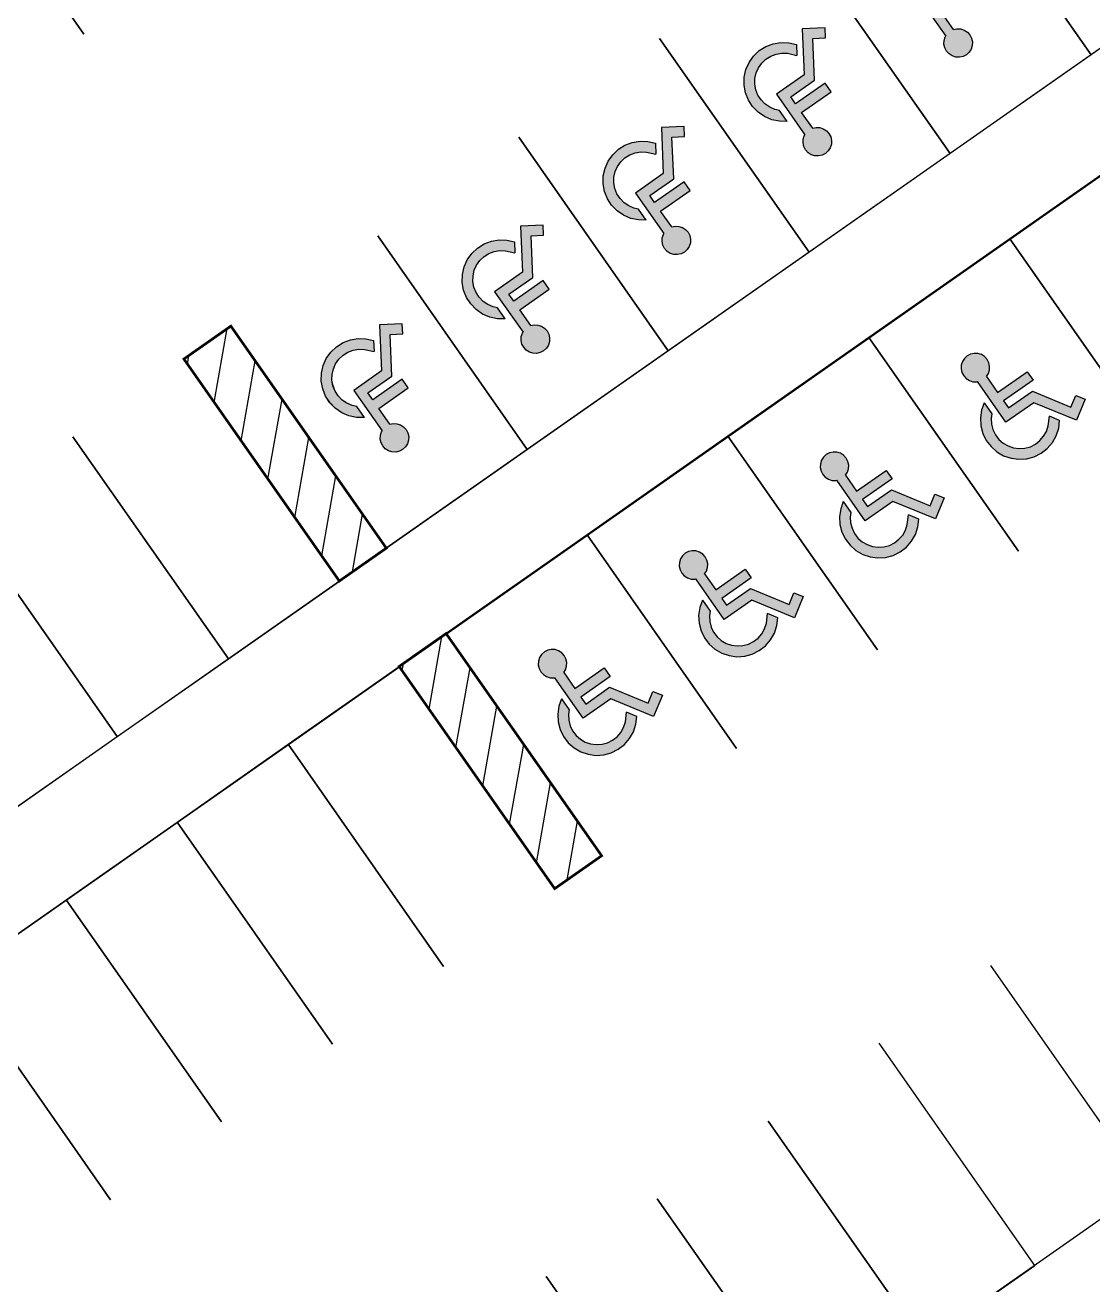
# Model space of a CAD drawing. Header units: millimetres. Extents: x 152904052 to 153933663, y 538271515 to 539240469.
# Drawn here: x 153342112 to 153362590, y 538598372 to 538622528 of the extents above; entities that cross this region are included whole.
import ezdxf

# ---------------------------------------------------------------- set-up
doc = ezdxf.new("R2010")
doc.units = ezdxf.units.MM
doc.layers.add('SCHM', color=9, linetype='Continuous')
pattern_1 = [(80, (122809884.9, 494497989), (-625.352923, 110.266593), [])]

msp = doc.modelspace()

# ---------------------------------------------------------------- hatches: boundary and pattern name
at = {"layer": 'SCHM'}
for points in [[(153360184.5, 538622395.5), (153360232.8, 538622342.7), (153360265.9, 538622279.3), (153360281.4, 538622209.4), (153360278.3, 538622137.9), (153360256.7, 538622069.6), (153360218.3, 538622009.3), (153360165.5, 538621960.9), (153360102, 538621927.9), (153360032.2, 538621912.4), (153359960.7, 538621915.5), (153359892.4, 538621937), (153359832.1, 538621975.5), (153359783.7, 538622028.3), (153359750.7, 538622091.7), (153359735.2, 538622161.6), (153359738.3, 538622233.1), (153359759.8, 538622301.4), (153359770.6, 538622318.2), (153359226.9, 538623094.7), (153359758.8, 538623467.1), (153359721.3, 538624353.3), (153360158.4, 538624371.8), (153360166.7, 538624177.1), (153359924.2, 538624166.9), (153359958, 538623368.7), (153359498.2, 538623046.8), (153359591.9, 538622913), (153360158.2, 538623309.5), (153360273.5, 538623144.9), (153359707.2, 538622748.4), (153359920.1, 538622444.3), (153359984.4, 538622458.6), (153360055.9, 538622455.5), (153360124.1, 538622434)], [(153357481.3, 538620502.7), (153357529.6, 538620449.9), (153357562.7, 538620386.5), (153357578.2, 538620316.6), (153357575.1, 538620245.1), (153357553.5, 538620176.8), (153357515.1, 538620116.5), (153357462.3, 538620068.1), (153357398.8, 538620035.1), (153357329, 538620019.6), (153357257.5, 538620022.7), (153357189.2, 538620044.2), (153357128.9, 538620082.7), (153357080.5, 538620135.5), (153357047.5, 538620198.9), (153357032, 538620268.8), (153357035.1, 538620340.3), (153357056.6, 538620408.6), (153357067.4, 538620425.4), (153356523.7, 538621201.9), (153357055.6, 538621574.3), (153357018.1, 538622460.5), (153357455.2, 538622479), (153357463.5, 538622284.3), (153357221, 538622274.1), (153357254.8, 538621475.9), (153356795, 538621154), (153356888.7, 538621020.2), (153357455, 538621416.7), (153357570.3, 538621252.1), (153357004, 538620855.6), (153357216.9, 538620551.5), (153357281.2, 538620565.8), (153357352.7, 538620562.7), (153357420.9, 538620541.2)], [(153356492.8, 538620911.8), (153356581.3, 538620893.4), (153356728.1, 538620683.7), (153356578, 538620684.9), (153356431.1, 538620715.4), (153356293.1, 538620774.3), (153356169.4, 538620859.2), (153356064.8, 538620966.8), (153355983.4, 538621092.8), (153355928.3, 538621232.4), (153355901.8, 538621380.1), (153355904.8, 538621530.1), (153355937.3, 538621676.6), (153355998, 538621813.8), (153356084.5, 538621936.4), (153356193.4, 538622039.7), (153356320.5, 538622119.4), (153356460.8, 538622172.7), (153356608.8, 538622197.3), (153356758.7, 538622192.3), (153356904.8, 538622157.9), (153356913.8, 538621945.3), (153356731.6, 538621988.2), (153356622.3, 538621991.9), (153356514.4, 538621974), (153356412.1, 538621935.2), (153356319.5, 538621877), (153356240.1, 538621801.8), (153356177.1, 538621712.4), (153356132.9, 538621612.4), (153356109.2, 538621505.6), (153356107, 538621396.3), (153356126.3, 538621288.6), (153356166.4, 538621186.9), (153356225.8, 538621095), (153356302, 538621016.6), (153356392.2, 538620954.7)], [(153354777.8, 538618610.3), (153354826.2, 538618557.5), (153354859.2, 538618494), (153354874.7, 538618424.2), (153354871.6, 538618352.7), (153354850.1, 538618284.4), (153354811.6, 538618224), (153354758.9, 538618175.7), (153354695.4, 538618142.6), (153354625.5, 538618127.2), (153354554, 538618130.3), (153354485.8, 538618151.8), (153354425.4, 538618190.2), (153354377.1, 538618243), (153354344, 538618306.5), (153354328.5, 538618376.4), (153354331.6, 538618447.9), (153354353.2, 538618516.1), (153354363.9, 538618533), (153353820.3, 538619309.4), (153354352.2, 538619681.9), (153354314.6, 538620568), (153354751.8, 538620586.5), (153354760, 538620391.9), (153354517.5, 538620381.6), (153354551.3, 538619583.5), (153354091.6, 538619261.6), (153354185.2, 538619127.8), (153354751.5, 538619524.3), (153354866.8, 538619359.6), (153354300.6, 538618963.1), (153354513.4, 538618659.1), (153354577.7, 538618673.4), (153354649.2, 538618670.2), (153354717.5, 538618648.7)], [(153353789.4, 538619019.4), (153353877.8, 538619000.9), (153354024.6, 538618791.3), (153353874.6, 538618792.4), (153353727.7, 538618823), (153353589.7, 538618881.9), (153353465.9, 538618966.8), (153353361.3, 538619074.3), (153353279.9, 538619200.4), (153353224.9, 538619340), (153353198.3, 538619487.6), (153353201.4, 538619637.7), (153353233.9, 538619784.1), (153353294.6, 538619921.4), (153353381, 538620044), (153353489.9, 538620147.2), (153353617, 538620227), (153353757.3, 538620280.2), (153353905.3, 538620304.8), (153354055.3, 538620299.8), (153354201.3, 538620265.4), (153354210.3, 538620052.9), (153354028.1, 538620095.8), (153353918.8, 538620099.4), (153353810.9, 538620081.5), (153353708.7, 538620042.7), (153353616.1, 538619984.6), (153353536.7, 538619909.3), (153353473.7, 538619820), (153353429.4, 538619719.9), (153353405.7, 538619613.2), (153353403.5, 538619503.8), (153353422.8, 538619396.2), (153353463, 538619294.4), (153353522.3, 538619202.6), (153353598.6, 538619124.2), (153353688.8, 538619062.3)], [(153352074.6, 538616717.5), (153352123, 538616664.7), (153352156, 538616601.2), (153352171.5, 538616531.3), (153352168.4, 538616459.8), (153352146.9, 538616391.6), (153352108.4, 538616331.2), (153352055.7, 538616282.9), (153351992.2, 538616249.8), (153351922.3, 538616234.4), (153351850.8, 538616237.5), (153351782.6, 538616259), (153351722.2, 538616297.4), (153351673.9, 538616350.2), (153351640.8, 538616413.7), (153351625.3, 538616483.6), (153351628.4, 538616555.1), (153351650, 538616623.3), (153351660.7, 538616640.2), (153351117, 538617416.6), (153351649, 538617789.1), (153351611.4, 538618675.2), (153352048.6, 538618693.7), (153352056.8, 538618499.1), (153351814.3, 538618488.8), (153351848.1, 538617690.7), (153351388.4, 538617368.8), (153351482, 538617235), (153352048.3, 538617631.5), (153352163.6, 538617466.8), (153351597.3, 538617070.3), (153351810.2, 538616766.3), (153351874.5, 538616780.6), (153351946, 538616777.4), (153352014.3, 538616755.9)], [(153351086.2, 538617126.6), (153351174.6, 538617108.1), (153351321.4, 538616898.5), (153351171.4, 538616899.6), (153351024.5, 538616930.2), (153350886.5, 538616989.1), (153350762.7, 538617074), (153350658.1, 538617181.5), (153350576.7, 538617307.6), (153350521.7, 538617447.2), (153350495.1, 538617594.8), (153350498.2, 538617744.9), (153350530.7, 538617891.3), (153350591.4, 538618028.6), (153350677.8, 538618151.2), (153350786.7, 538618254.4), (153350913.8, 538618334.2), (153351054.1, 538618387.4), (153351202.1, 538618412), (153351352.1, 538618407), (153351498.1, 538618372.6), (153351507.1, 538618160.1), (153351324.9, 538618203), (153351215.6, 538618206.6), (153351107.7, 538618188.7), (153351005.5, 538618149.9), (153350912.9, 538618091.8), (153350833.5, 538618016.5), (153350770.5, 538617927.2), (153350726.2, 538617827.1), (153350702.5, 538617720.4), (153350700.3, 538617611), (153350719.6, 538617503.4), (153350759.8, 538617401.6), (153350819.1, 538617309.8), (153350895.4, 538617231.4), (153350985.6, 538617169.5)], [(153349371.2, 538614825), (153349419.5, 538614772.3), (153349452.6, 538614708.8), (153349468.1, 538614638.9), (153349464.9, 538614567.4), (153349443.4, 538614499.2), (153349405, 538614438.8), (153349352.2, 538614390.4), (153349288.7, 538614357.4), (153349218.9, 538614341.9), (153349147.4, 538614345), (153349079.1, 538614366.6), (153349018.7, 538614405), (153348970.4, 538614457.8), (153348937.4, 538614521.3), (153348921.9, 538614591.1), (153348925, 538614662.6), (153348946.5, 538614730.9), (153348957.3, 538614747.7), (153348413.6, 538615524.2), (153348945.5, 538615896.6), (153348908, 538616782.8), (153349345.1, 538616801.3), (153349353.4, 538616606.7), (153349110.8, 538616596.4), (153349144.7, 538615798.3), (153348684.9, 538615476.3), (153348778.6, 538615342.6), (153349344.8, 538615739.1), (153349460.2, 538615574.4), (153348893.9, 538615177.9), (153349106.8, 538614873.9), (153349171.1, 538614888.1), (153349242.6, 538614885), (153349310.8, 538614863.5)], [(153348382.7, 538615234.1), (153348471.2, 538615215.7), (153348618, 538615006.1), (153348467.9, 538615007.2), (153348321, 538615037.8), (153348183, 538615096.7), (153348059.3, 538615181.5), (153347954.7, 538615289.1), (153347873.2, 538615415.1), (153347818.2, 538615554.7), (153347791.7, 538615702.4), (153347794.7, 538615852.4), (153347827.2, 538615998.9), (153347887.9, 538616136.1), (153347974.4, 538616258.8), (153348083.3, 538616362), (153348210.4, 538616441.8), (153348350.6, 538616495), (153348498.7, 538616519.6), (153348648.6, 538616514.6), (153348794.7, 538616480.2), (153348803.7, 538616267.7), (153348621.5, 538616310.6), (153348512.2, 538616314.2), (153348404.3, 538616296.3), (153348302, 538616257.5), (153348209.4, 538616199.3), (153348130, 538616124.1), (153348067, 538616034.7), (153348022.8, 538615934.7), (153347999.1, 538615827.9), (153347996.9, 538615718.6), (153348016.2, 538615610.9), (153348056.3, 538615509.2), (153348115.7, 538615417.3), (153348191.9, 538615338.9), (153348282.1, 538615277.1)], [(153360595.5, 538616055.1), (153360562.5, 538616118.6), (153360514.1, 538616171.4), (153360453.8, 538616209.8), (153360385.5, 538616231.3), (153360314, 538616234.5), (153360244.2, 538616219), (153360180.7, 538616185.9), (153360127.9, 538616137.6), (153360089.5, 538616077.2), (153360067.9, 538616009), (153360064.8, 538615937.5), (153360080.3, 538615867.6), (153360113.4, 538615804.1), (153360161.7, 538615751.3), (153360222.1, 538615712.9), (153360290.3, 538615691.4), (153360361.8, 538615688.2), (153360381.3, 538615692.6), (153360925, 538614916.2), (153361456.9, 538615288.6), (153362276.8, 538614950.2), (153362443.7, 538615354.7), (153362263.6, 538615429), (153362171, 538615204.6), (153361432.6, 538615509.4), (153360972.8, 538615187.5), (153360879.2, 538615321.2), (153361445.4, 538615717.7), (153361330.1, 538615882.4), (153360763.9, 538615485.9), (153360551, 538615789.9), (153360586.4, 538615845.5), (153360607.9, 538615913.7), (153360611, 538615985.2)], [(153360641.9, 538614986.3), (153360654.8, 538615075.8), (153360508, 538615285.4), (153360457.8, 538615144), (153360436.3, 538614995.5), (153360444.4, 538614845.7), (153360481.8, 538614700.4), (153360547.1, 538614565.3), (153360637.7, 538614445.7), (153360750.1, 538614346.2), (153360879.8, 538614270.8), (153361021.8, 538614222.3), (153361170.6, 538614202.8), (153361320.3, 538614212.9), (153361465.1, 538614252.2), (153361599.3, 538614319.2), (153361717.7, 538614411.3), (153361815.7, 538614525), (153361889.5, 538614655.6), (153361936.1, 538614798.3), (153361953.7, 538614947.3), (153361757.1, 538615028.4), (153361735.1, 538614842.5), (153361701.1, 538614738.6), (153361647.4, 538614643.3), (153361575.9, 538614560.5), (153361489.6, 538614493.4), (153361391.8, 538614444.5), (153361286.2, 538614415.8), (153361177.1, 538614408.5), (153361068.7, 538614422.8), (153360965.1, 538614458.1), (153360870.6, 538614513), (153360788.7, 538614585.5), (153360722.7, 538614672.7), (153360675.1, 538614771.2), (153360647.8, 538614877.1)], [(153357892.1, 538614162.7), (153357859, 538614226.2), (153357810.7, 538614278.9), (153357750.3, 538614317.4), (153357682.1, 538614338.9), (153357610.6, 538614342), (153357540.7, 538614326.5), (153357477.2, 538614293.5), (153357424.5, 538614245.1), (153357386, 538614184.8), (153357364.5, 538614116.5), (153357361.4, 538614045), (153357376.8, 538613975.2), (153357409.9, 538613911.7), (153357458.2, 538613858.9), (153357518.6, 538613820.5), (153357586.9, 538613798.9), (153357658.4, 538613795.8), (153357677.9, 538613800.1), (153358221.5, 538613023.7), (153358753.5, 538613396.2), (153359573.3, 538613057.8), (153359740.2, 538613462.3), (153359560.2, 538613536.6), (153359467.6, 538613312.2), (153358729.1, 538613617), (153358269.4, 538613295), (153358175.7, 538613428.8), (153358742, 538613825.3), (153358626.7, 538613990), (153358060.4, 538613593.5), (153357847.5, 538613897.5), (153357882.9, 538613953.1), (153357904.4, 538614021.3), (153357907.6, 538614092.8)], [(153357938.4, 538613093.9), (153357951.4, 538613183.3), (153357804.6, 538613393), (153357754.3, 538613251.6), (153357732.8, 538613103.1), (153357740.9, 538612953.3), (153357778.4, 538612808), (153357843.7, 538612672.9), (153357934.3, 538612553.2), (153358046.6, 538612453.8), (153358176.3, 538612378.4), (153358318.3, 538612329.9), (153358467.1, 538612310.3), (153358616.8, 538612320.4), (153358761.6, 538612359.7), (153358895.8, 538612426.8), (153359014.3, 538612518.9), (153359112.3, 538612632.5), (153359186, 538612763.2), (153359232.6, 538612905.8), (153359250.3, 538613054.8), (153359053.6, 538613136), (153359031.6, 538612950.1), (153358997.7, 538612846.1), (153358943.9, 538612750.9), (153358872.5, 538612668.1), (153358786.1, 538612600.9), (153358688.3, 538612552.1), (153358582.8, 538612523.4), (153358473.6, 538612516.1), (153358365.2, 538612530.3), (153358261.7, 538612565.6), (153358167.1, 538612620.6), (153358085.3, 538612693.1), (153358019.2, 538612780.3), (153357971.6, 538612878.8), (153357944.4, 538612984.7)], [(153355188.9, 538612269.9), (153355155.8, 538612333.4), (153355107.5, 538612386.1), (153355047.1, 538612424.6), (153354978.9, 538612446.1), (153354907.4, 538612449.2), (153354837.5, 538612433.7), (153354774, 538612400.7), (153354721.3, 538612352.3), (153354682.8, 538612292), (153354661.3, 538612223.7), (153354658.2, 538612152.2), (153354673.6, 538612082.3), (153354706.7, 538612018.9), (153354755, 538611966.1), (153354815.4, 538611927.7), (153354883.7, 538611906.1), (153354955.2, 538611903), (153354974.7, 538611907.3), (153355518.3, 538611130.9), (153356050.3, 538611503.4), (153356870.1, 538611165), (153357037, 538611569.5), (153356857, 538611643.8), (153356764.4, 538611419.4), (153356025.9, 538611724.2), (153355566.2, 538611402.2), (153355472.5, 538611536), (153356038.8, 538611932.5), (153355923.5, 538612097.2), (153355357.2, 538611700.7), (153355144.3, 538612004.7), (153355179.7, 538612060.3), (153355201.2, 538612128.5), (153355204.4, 538612200)], [(153355235.2, 538611201.1), (153355248.2, 538611290.5), (153355101.4, 538611500.2), (153355051.1, 538611358.8), (153355029.6, 538611210.3), (153355037.7, 538611060.5), (153355075.2, 538610915.2), (153355140.5, 538610780.1), (153355231.1, 538610660.4), (153355343.4, 538610561), (153355473.1, 538610485.5), (153355615.1, 538610437.1), (153355763.9, 538610417.5), (153355913.6, 538610427.6), (153356058.4, 538610466.9), (153356192.6, 538610534), (153356311.1, 538610626.1), (153356409.1, 538610739.7), (153356482.8, 538610870.4), (153356529.4, 538611013), (153356547.1, 538611162), (153356350.4, 538611243.2), (153356328.4, 538611057.3), (153356294.4, 538610953.3), (153356240.7, 538610858.1), (153356169.3, 538610775.3), (153356082.9, 538610708.1), (153355985.1, 538610659.3), (153355879.6, 538610630.6), (153355770.4, 538610623.3), (153355662, 538610637.5), (153355558.5, 538610672.8), (153355463.9, 538610727.8), (153355382.1, 538610800.3), (153355316, 538610887.5), (153355268.4, 538610986), (153355241.2, 538611091.9)], [(153352485.4, 538610377.4), (153352452.4, 538610440.9), (153352404, 538610493.7), (153352343.7, 538610532.1), (153352275.4, 538610553.7), (153352203.9, 538610556.8), (153352134, 538610541.3), (153352070.6, 538610508.2), (153352017.8, 538610459.9), (153351979.3, 538610399.5), (153351957.8, 538610331.3), (153351954.7, 538610259.8), (153351970.2, 538610189.9), (153352003.2, 538610126.4), (153352051.6, 538610073.7), (153352111.9, 538610035.2), (153352180.2, 538610013.7), (153352251.7, 538610010.6), (153352271.2, 538610014.9), (153352814.9, 538609238.5), (153353346.8, 538609610.9), (153354166.7, 538609272.6), (153354333.6, 538609677), (153354153.5, 538609751.4), (153354060.9, 538609527), (153353322.5, 538609831.7), (153352862.7, 538609509.8), (153352769.1, 538609643.6), (153353335.3, 538610040.1), (153353220, 538610204.7), (153352653.8, 538609808.2), (153352440.9, 538610112.3), (153352476.3, 538610167.8), (153352497.8, 538610236.1), (153352500.9, 538610307.6)], [(153352531.8, 538609308.6), (153352544.7, 538609398.1), (153352397.9, 538609607.7), (153352347.6, 538609466.3), (153352326.2, 538609317.8), (153352334.3, 538609168), (153352371.7, 538609022.7), (153352437, 538608887.6), (153352527.6, 538608768), (153352639.9, 538608668.5), (153352769.7, 538608593.1), (153352911.7, 538608544.7), (153353060.4, 538608525.1), (153353210.1, 538608535.2), (153353354.9, 538608574.5), (153353489.2, 538608641.5), (153353607.6, 538608733.7), (153353705.6, 538608847.3), (153353779.4, 538608978), (153353826, 538609120.6), (153353843.6, 538609269.6), (153353647, 538609350.8), (153353625, 538609164.9), (153353591, 538609060.9), (153353537.2, 538608965.7), (153353465.8, 538608882.8), (153353379.5, 538608815.7), (153353281.6, 538608766.8), (153353176.1, 538608738.2), (153353067, 538608730.8), (153352958.5, 538608745.1), (153352855, 538608780.4), (153352760.5, 538608835.4), (153352678.6, 538608907.9), (153352612.6, 538608995.1), (153352565, 538609093.5), (153352537.7, 538609199.4)]]:
    msp.add_hatch(color=256, dxfattribs=at).paths.add_polyline_path(points)
h = msp.add_hatch(dxfattribs=at)
h.set_pattern_fill('ANSI31', color=256, scale=200, angle=35)
h.set_pattern_definition(pattern_1)
h.paths.add_polyline_path([(153345156.1, 538616126.3), (153346057.2, 538616757.3), (153349039, 538612498.8), (153348138, 538611867.8)])
h = msp.add_hatch(dxfattribs=at)
h.set_pattern_fill('ANSI31', color=256, scale=200, angle=35)
h.set_pattern_definition(pattern_1)
h.paths.add_polyline_path([(153352268.5, 538605968.8), (153353169.5, 538606599.8), (153350185.8, 538610860.9), (153349284.8, 538610230)])

# ---------------------------------------------------------------- linework, layer by layer
for p, q in [((153359226.9, 538623094.7), (153359770.6, 538622318.2)), ((153359920.1, 538622444.3), (153359707.2, 538622748.4)), ((153357455.2, 538622479), (153357018.1, 538622460.5)), ((153357018.1, 538622460.5), (153357055.6, 538621574.3)), ((153357463.5, 538622284.3), (153357455.2, 538622479)), ((153359738.3, 538622233.1), (153359759.8, 538622301.4)), ((153359759.8, 538622301.4), (153359770.6, 538622318.2)), ((153359920.1, 538622444.3), (153359984.4, 538622458.6)), ((153359984.4, 538622458.6), (153360055.9, 538622455.5)), ((153360055.9, 538622455.5), (153360124.1, 538622434)), ((153360124.1, 538622434), (153360184.5, 538622395.5)), ((153360184.5, 538622395.5), (153360232.8, 538622342.7)), ((153360232.8, 538622342.7), (153360265.9, 538622279.3)), ((153356193.4, 538622039.7), (153356320.5, 538622119.4)), ((153356320.5, 538622119.4), (153356460.8, 538622172.7)), ((153356460.8, 538622172.7), (153356608.8, 538622197.3)), ((153356608.8, 538622197.3), (153356758.7, 538622192.3)), ((153356758.7, 538622192.3), (153356904.8, 538622157.9)), ((153356904.8, 538622157.9), (153356913.8, 538621945.3)), ((153357221, 538622274.1), (153357463.5, 538622284.3)), ((153357254.8, 538621475.9), (153357221, 538622274.1)), ((153359735.2, 538622161.6), (153359738.3, 538622233.1)), ((153359750.7, 538622091.7), (153359735.2, 538622161.6)), ((153359783.7, 538622028.3), (153359750.7, 538622091.7)), ((153360256.7, 538622069.6), (153360218.3, 538622009.3)), ((153360278.3, 538622137.9), (153360256.7, 538622069.6)), ((153360265.9, 538622279.3), (153360281.4, 538622209.4)), ((153360281.4, 538622209.4), (153360278.3, 538622137.9)), ((153355937.3, 538621676.6), (153355998, 538621813.8)), ((153355998, 538621813.8), (153356084.5, 538621936.4)), ((153356084.5, 538621936.4), (153356193.4, 538622039.7)), ((153356240.1, 538621801.8), (153356319.5, 538621877)), ((153356319.5, 538621877), (153356412.1, 538621935.2)), ((153356412.1, 538621935.2), (153356514.4, 538621974)), ((153356514.4, 538621974), (153356622.3, 538621991.9)), ((153356622.3, 538621991.9), (153356731.6, 538621988.2)), ((153356731.6, 538621988.2), (153356913.8, 538621945.3)), ((153359832.1, 538621975.5), (153359783.7, 538622028.3)), ((153359892.4, 538621937), (153359832.1, 538621975.5)), ((153359960.7, 538621915.5), (153359892.4, 538621937)), ((153360032.2, 538621912.4), (153359960.7, 538621915.5)), ((153360102, 538621927.9), (153360032.2, 538621912.4)), ((153360165.5, 538621960.9), (153360102, 538621927.9)), ((153360218.3, 538622009.3), (153360165.5, 538621960.9)), ((153355904.8, 538621530.1), (153355937.3, 538621676.6)), ((153356109.2, 538621505.6), (153356132.9, 538621612.4)), ((153356132.9, 538621612.4), (153356177.1, 538621712.4)), ((153356177.1, 538621712.4), (153356240.1, 538621801.8)), ((153357055.6, 538621574.3), (153356523.7, 538621201.9)), ((153355901.8, 538621380.1), (153355904.8, 538621530.1)), ((153355928.3, 538621232.4), (153355901.8, 538621380.1)), ((153356107, 538621396.3), (153356109.2, 538621505.6)), ((153356126.3, 538621288.6), (153356107, 538621396.3)), ((153356795, 538621154), (153357254.8, 538621475.9)), ((153357455, 538621416.7), (153356888.7, 538621020.2)), ((153357570.3, 538621252.1), (153357455, 538621416.7)), ((153355983.4, 538621092.8), (153355928.3, 538621232.4)), ((153356064.8, 538620966.8), (153355983.4, 538621092.8)), ((153356166.4, 538621186.9), (153356126.3, 538621288.6)), ((153356225.8, 538621095), (153356166.4, 538621186.9)), ((153356302, 538621016.6), (153356225.8, 538621095)), ((153356523.7, 538621201.9), (153357067.4, 538620425.4)), ((153356888.7, 538621020.2), (153356795, 538621154)), ((153357004, 538620855.6), (153357570.3, 538621252.1)), ((153356169.4, 538620859.2), (153356064.8, 538620966.8)), ((153356293.1, 538620774.3), (153356169.4, 538620859.2)), ((153356392.2, 538620954.7), (153356302, 538621016.6)), ((153356492.8, 538620911.8), (153356392.2, 538620954.7)), ((153356581.3, 538620893.4), (153356492.8, 538620911.8)), ((153356728.1, 538620683.7), (153356581.3, 538620893.4)), ((153357216.9, 538620551.5), (153357004, 538620855.6)), ((153356431.1, 538620715.4), (153356293.1, 538620774.3)), ((153356578, 538620684.9), (153356431.1, 538620715.4)), ((153356728.1, 538620683.7), (153356578, 538620684.9)), ((153354751.8, 538620586.5), (153354314.6, 538620568)), ((153354314.6, 538620568), (153354352.2, 538619681.9)), ((153354517.5, 538620381.6), (153354760, 538620391.9)), ((153354551.3, 538619583.5), (153354517.5, 538620381.6)), ((153354760, 538620391.9), (153354751.8, 538620586.5)), ((153357035.1, 538620340.3), (153357056.6, 538620408.6)), ((153357056.6, 538620408.6), (153357067.4, 538620425.4)), ((153357216.9, 538620551.5), (153357281.2, 538620565.8)), ((153357281.2, 538620565.8), (153357352.7, 538620562.7)), ((153357352.7, 538620562.7), (153357420.9, 538620541.2)), ((153357420.9, 538620541.2), (153357481.3, 538620502.7)), ((153357481.3, 538620502.7), (153357529.6, 538620449.9)), ((153357529.6, 538620449.9), (153357562.7, 538620386.5)), ((153357562.7, 538620386.5), (153357578.2, 538620316.6)), ((153353381, 538620044), (153353489.9, 538620147.2)), ((153353489.9, 538620147.2), (153353617, 538620227)), ((153353617, 538620227), (153353757.3, 538620280.2)), ((153353757.3, 538620280.2), (153353905.3, 538620304.8)), ((153353905.3, 538620304.8), (153354055.3, 538620299.8)), ((153354055.3, 538620299.8), (153354201.3, 538620265.4)), ((153354201.3, 538620265.4), (153354210.3, 538620052.9)), ((153357032, 538620268.8), (153357035.1, 538620340.3)), ((153357047.5, 538620198.9), (153357032, 538620268.8)), ((153357080.5, 538620135.5), (153357047.5, 538620198.9)), ((153357128.9, 538620082.7), (153357080.5, 538620135.5)), ((153357553.5, 538620176.8), (153357515.1, 538620116.5)), ((153357575.1, 538620245.1), (153357553.5, 538620176.8)), ((153357578.2, 538620316.6), (153357575.1, 538620245.1)), ((153353233.9, 538619784.1), (153353294.6, 538619921.4)), ((153353294.6, 538619921.4), (153353381, 538620044)), ((153353473.7, 538619820), (153353536.7, 538619909.3)), ((153353536.7, 538619909.3), (153353616.1, 538619984.6)), ((153353616.1, 538619984.6), (153353708.7, 538620042.7)), ((153353708.7, 538620042.7), (153353810.9, 538620081.5)), ((153353810.9, 538620081.5), (153353918.8, 538620099.4)), ((153353918.8, 538620099.4), (153354028.1, 538620095.8)), ((153354028.1, 538620095.8), (153354210.3, 538620052.9)), ((153357189.2, 538620044.2), (153357128.9, 538620082.7)), ((153357257.5, 538620022.7), (153357189.2, 538620044.2)), ((153357329, 538620019.6), (153357257.5, 538620022.7)), ((153357398.8, 538620035.1), (153357329, 538620019.6)), ((153357462.3, 538620068.1), (153357398.8, 538620035.1)), ((153357515.1, 538620116.5), (153357462.3, 538620068.1)), ((153353198.3, 538619487.6), (153353201.4, 538619637.7)), ((153353201.4, 538619637.7), (153353233.9, 538619784.1)), ((153353405.7, 538619613.2), (153353429.4, 538619719.9)), ((153353429.4, 538619719.9), (153353473.7, 538619820)), ((153354352.2, 538619681.9), (153353820.3, 538619309.4)), ((153353224.9, 538619340), (153353198.3, 538619487.6)), ((153353403.5, 538619503.8), (153353405.7, 538619613.2)), ((153353422.8, 538619396.2), (153353403.5, 538619503.8)), ((153353463, 538619294.4), (153353422.8, 538619396.2)), ((153354091.6, 538619261.6), (153354551.3, 538619583.5)), ((153354751.5, 538619524.3), (153354185.2, 538619127.8)), ((153354866.8, 538619359.6), (153354751.5, 538619524.3)), ((153353279.9, 538619200.4), (153353224.9, 538619340)), ((153353361.3, 538619074.3), (153353279.9, 538619200.4)), ((153353522.3, 538619202.6), (153353463, 538619294.4)), ((153353598.6, 538619124.2), (153353522.3, 538619202.6)), ((153353820.3, 538619309.4), (153354363.9, 538618533)), ((153354185.2, 538619127.8), (153354091.6, 538619261.6)), ((153354300.6, 538618963.1), (153354866.8, 538619359.6)), ((153353465.9, 538618966.8), (153353361.3, 538619074.3)), ((153353589.7, 538618881.9), (153353465.9, 538618966.8)), ((153353688.8, 538619062.3), (153353598.6, 538619124.2)), ((153353789.4, 538619019.4), (153353688.8, 538619062.3)), ((153353877.8, 538619000.9), (153353789.4, 538619019.4)), ((153354024.6, 538618791.3), (153353877.8, 538619000.9)), ((153354513.4, 538618659.1), (153354300.6, 538618963.1)), ((153352048.6, 538618693.7), (153351611.4, 538618675.2)), ((153351611.4, 538618675.2), (153351649, 538617789.1)), ((153352056.8, 538618499.1), (153352048.6, 538618693.7)), ((153353727.7, 538618823), (153353589.7, 538618881.9)), ((153353874.6, 538618792.4), (153353727.7, 538618823)), ((153354024.6, 538618791.3), (153353874.6, 538618792.4)), ((153354513.4, 538618659.1), (153354577.7, 538618673.4)), ((153354577.7, 538618673.4), (153354649.2, 538618670.2)), ((153354649.2, 538618670.2), (153354717.5, 538618648.7)), ((153351814.3, 538618488.8), (153352056.8, 538618499.1)), ((153351848.1, 538617690.7), (153351814.3, 538618488.8)), ((153354328.5, 538618376.4), (153354331.6, 538618447.9)), ((153354331.6, 538618447.9), (153354353.2, 538618516.1)), ((153354353.2, 538618516.1), (153354363.9, 538618533)), ((153354717.5, 538618648.7), (153354777.8, 538618610.3)), ((153354777.8, 538618610.3), (153354826.2, 538618557.5)), ((153354826.2, 538618557.5), (153354859.2, 538618494)), ((153354859.2, 538618494), (153354874.7, 538618424.2)), ((153350677.8, 538618151.2), (153350786.7, 538618254.4)), ((153350786.7, 538618254.4), (153350913.8, 538618334.2)), ((153350913.8, 538618334.2), (153351054.1, 538618387.4)), ((153351005.5, 538618149.9), (153351107.7, 538618188.7)), ((153351054.1, 538618387.4), (153351202.1, 538618412)), ((153351107.7, 538618188.7), (153351215.6, 538618206.6)), ((153351202.1, 538618412), (153351352.1, 538618407)), ((153351215.6, 538618206.6), (153351324.9, 538618203)), ((153351324.9, 538618203), (153351507.1, 538618160.1)), ((153351352.1, 538618407), (153351498.1, 538618372.6)), ((153351498.1, 538618372.6), (153351507.1, 538618160.1)), ((153354344, 538618306.5), (153354328.5, 538618376.4)), ((153354377.1, 538618243), (153354344, 538618306.5)), ((153354425.4, 538618190.2), (153354377.1, 538618243)), ((153354485.8, 538618151.8), (153354425.4, 538618190.2)), ((153354811.6, 538618224), (153354758.9, 538618175.7)), ((153354850.1, 538618284.4), (153354811.6, 538618224)), ((153354871.6, 538618352.7), (153354850.1, 538618284.4)), ((153354874.7, 538618424.2), (153354871.6, 538618352.7)), ((153350530.7, 538617891.3), (153350591.4, 538618028.6)), ((153350591.4, 538618028.6), (153350677.8, 538618151.2)), ((153350770.5, 538617927.2), (153350833.5, 538618016.5)), ((153350833.5, 538618016.5), (153350912.9, 538618091.8)), ((153350912.9, 538618091.8), (153351005.5, 538618149.9)), ((153354554, 538618130.3), (153354485.8, 538618151.8)), ((153354625.5, 538618127.2), (153354554, 538618130.3)), ((153354695.4, 538618142.6), (153354625.5, 538618127.2)), ((153354758.9, 538618175.7), (153354695.4, 538618142.6)), ((153350495.1, 538617594.8), (153350498.2, 538617744.9)), ((153350498.2, 538617744.9), (153350530.7, 538617891.3)), ((153350700.3, 538617611), (153350702.5, 538617720.4)), ((153350702.5, 538617720.4), (153350726.2, 538617827.1)), ((153350726.2, 538617827.1), (153350770.5, 538617927.2)), ((153351649, 538617789.1), (153351117, 538617416.6)), ((153350521.7, 538617447.2), (153350495.1, 538617594.8)), ((153350719.6, 538617503.4), (153350700.3, 538617611)), ((153350759.8, 538617401.6), (153350719.6, 538617503.4)), ((153351388.4, 538617368.8), (153351848.1, 538617690.7)), ((153352048.3, 538617631.5), (153351482, 538617235)), ((153351597.3, 538617070.3), (153352163.6, 538617466.8)), ((153352163.6, 538617466.8), (153352048.3, 538617631.5)), ((153350576.7, 538617307.6), (153350521.7, 538617447.2)), ((153350658.1, 538617181.5), (153350576.7, 538617307.6)), ((153350819.1, 538617309.8), (153350759.8, 538617401.6)), ((153350895.4, 538617231.4), (153350819.1, 538617309.8)), ((153350985.6, 538617169.5), (153350895.4, 538617231.4)), ((153351117, 538617416.6), (153351660.7, 538616640.2)), ((153351482, 538617235), (153351388.4, 538617368.8)), ((153350762.7, 538617074), (153350658.1, 538617181.5)), ((153350886.5, 538616989.1), (153350762.7, 538617074)), ((153351024.5, 538616930.2), (153350886.5, 538616989.1)), ((153351086.2, 538617126.6), (153350985.6, 538617169.5)), ((153351174.6, 538617108.1), (153351086.2, 538617126.6)), ((153351321.4, 538616898.5), (153351174.6, 538617108.1)), ((153351810.2, 538616766.3), (153351597.3, 538617070.3)), ((153349345.1, 538616801.3), (153348908, 538616782.8)), ((153348908, 538616782.8), (153348945.5, 538615896.6)), ((153349353.4, 538616606.7), (153349345.1, 538616801.3)), ((153349353.6, 538616606.3), (153349345.4, 538616800.9)), ((153351171.4, 538616899.6), (153351024.5, 538616930.2)), ((153351321.4, 538616898.5), (153351171.4, 538616899.6)), ((153351810.2, 538616766.3), (153351874.5, 538616780.6)), ((153351874.5, 538616780.6), (153351946, 538616777.4)), ((153351946, 538616777.4), (153352014.3, 538616755.9)), ((153352014.3, 538616755.9), (153352074.6, 538616717.5)), ((153348210.4, 538616441.8), (153348350.6, 538616495)), ((153348350.6, 538616495), (153348498.7, 538616519.6)), ((153348498.7, 538616519.6), (153348648.6, 538616514.6)), ((153348648.6, 538616514.6), (153348794.7, 538616480.2)), ((153348648.9, 538616514.2), (153348794.9, 538616479.8)), ((153349110.8, 538616596.4), (153349353.4, 538616606.7)), ((153349144.7, 538615798.3), (153349110.8, 538616596.4)), ((153349111.1, 538616596), (153349353.6, 538616606.3)), ((153349144.9, 538615797.9), (153349111.1, 538616596)), ((153351625.3, 538616483.6), (153351628.4, 538616555.1)), ((153351628.4, 538616555.1), (153351650, 538616623.3)), ((153351650, 538616623.3), (153351660.7, 538616640.2)), ((153352074.6, 538616717.5), (153352123, 538616664.7)), ((153352123, 538616664.7), (153352156, 538616601.2)), ((153352156, 538616601.2), (153352171.5, 538616531.3)), ((153352171.5, 538616531.3), (153352168.4, 538616459.8)), ((153347887.9, 538616136.1), (153347974.4, 538616258.8)), ((153347974.4, 538616258.8), (153348083.3, 538616362)), ((153348083.3, 538616362), (153348210.4, 538616441.8)), ((153348209.4, 538616199.3), (153348302, 538616257.5)), ((153348209.7, 538616199), (153348302.3, 538616257.1)), ((153348302, 538616257.5), (153348404.3, 538616296.3)), ((153348302.3, 538616257.1), (153348404.5, 538616295.9)), ((153348404.3, 538616296.3), (153348512.2, 538616314.2)), ((153348404.5, 538616295.9), (153348512.4, 538616313.8)), ((153348512.2, 538616314.2), (153348621.5, 538616310.6)), ((153348512.4, 538616313.8), (153348621.7, 538616310.2)), ((153348621.5, 538616310.6), (153348803.7, 538616267.7)), ((153348621.7, 538616310.2), (153348803.9, 538616267.3)), ((153348794.7, 538616480.2), (153348803.7, 538616267.7)), ((153348794.9, 538616479.8), (153348803.9, 538616267.3)), ((153351640.8, 538616413.7), (153351625.3, 538616483.6)), ((153351673.9, 538616350.2), (153351640.8, 538616413.7)), ((153351722.2, 538616297.4), (153351673.9, 538616350.2)), ((153351782.6, 538616259), (153351722.2, 538616297.4)), ((153351850.8, 538616237.5), (153351782.6, 538616259)), ((153352055.7, 538616282.9), (153351992.2, 538616249.8)), ((153352108.4, 538616331.2), (153352055.7, 538616282.9)), ((153352146.9, 538616391.6), (153352108.4, 538616331.2)), ((153352168.4, 538616459.8), (153352146.9, 538616391.6)), ((153347827.2, 538615998.9), (153347887.9, 538616136.1)), ((153348022.8, 538615934.7), (153348067, 538616034.7)), ((153348023, 538615934.3), (153348067.2, 538616034.4)), ((153348067, 538616034.7), (153348130, 538616124.1)), ((153348067.2, 538616034.4), (153348130.3, 538616123.7)), ((153348130, 538616124.1), (153348209.4, 538616199.3)), ((153348130.3, 538616123.7), (153348209.7, 538616199)), ((153351922.3, 538616234.4), (153351850.8, 538616237.5)), ((153351992.2, 538616249.8), (153351922.3, 538616234.4)), ((153360089.5, 538616077.2), (153360067.9, 538616009)), ((153360127.9, 538616137.6), (153360089.5, 538616077.2)), ((153360180.7, 538616185.9), (153360127.9, 538616137.6)), ((153360244.2, 538616219), (153360180.7, 538616185.9)), ((153360314, 538616234.5), (153360244.2, 538616219)), ((153360385.5, 538616231.3), (153360314, 538616234.5)), ((153360453.8, 538616209.8), (153360385.5, 538616231.3)), ((153360514.1, 538616171.4), (153360453.8, 538616209.8)), ((153360562.5, 538616118.6), (153360514.1, 538616171.4)), ((153360595.5, 538616055.1), (153360562.5, 538616118.6)), ((153360611, 538615985.2), (153360595.5, 538616055.1)), ((153347791.7, 538615702.4), (153347794.7, 538615852.4)), ((153347791.9, 538615702), (153347795, 538615852.1)), ((153347794.7, 538615852.4), (153347827.2, 538615998.9)), ((153347795, 538615852.1), (153347827.5, 538615998.5)), ((153347996.9, 538615718.6), (153347999.1, 538615827.9)), ((153347997.1, 538615718.2), (153347999.3, 538615827.6)), ((153347999.1, 538615827.9), (153348022.8, 538615934.7)), ((153347999.3, 538615827.6), (153348023, 538615934.3)), ((153348945.5, 538615896.6), (153348413.6, 538615524.2)), ((153348945.8, 538615896.3), (153348413.8, 538615523.8)), ((153348684.9, 538615476.3), (153349144.7, 538615798.3)), ((153348685.2, 538615476), (153349144.9, 538615797.9)), ((153360067.9, 538616009), (153360064.8, 538615937.5)), ((153360064.8, 538615937.5), (153360080.3, 538615867.6)), ((153360080.3, 538615867.6), (153360113.4, 538615804.1)), ((153360113.4, 538615804.1), (153360161.7, 538615751.3)), ((153360551, 538615789.9), (153360586.4, 538615845.5)), ((153360551, 538615789.9), (153360763.9, 538615485.9)), ((153360586.4, 538615845.5), (153360607.9, 538615913.7)), ((153360607.9, 538615913.7), (153360611, 538615985.2)), ((153360763.9, 538615485.9), (153361330.1, 538615882.4)), ((153361330.1, 538615882.4), (153361445.4, 538615717.7)), ((153347818.2, 538615554.7), (153347791.7, 538615702.4)), ((153347818.4, 538615554.4), (153347791.9, 538615702)), ((153347873.2, 538615415.1), (153347818.2, 538615554.7)), ((153347873.5, 538615414.8), (153347818.4, 538615554.4)), ((153348016.2, 538615610.9), (153347996.9, 538615718.6)), ((153348016.4, 538615610.6), (153347997.1, 538615718.2)), ((153348056.3, 538615509.2), (153348016.2, 538615610.9)), ((153348056.6, 538615508.8), (153348016.4, 538615610.6)), ((153349344.8, 538615739.1), (153348778.6, 538615342.6)), ((153349345.1, 538615738.7), (153348778.8, 538615342.2)), ((153348893.9, 538615177.9), (153349460.2, 538615574.4)), ((153348894.1, 538615177.5), (153349460.4, 538615574)), ((153349460.2, 538615574.4), (153349344.8, 538615739.1)), ((153349460.4, 538615574), (153349345.1, 538615738.7)), ((153360161.7, 538615751.3), (153360222.1, 538615712.9)), ((153360222.1, 538615712.9), (153360290.3, 538615691.4)), ((153360290.3, 538615691.4), (153360361.8, 538615688.2)), ((153360361.8, 538615688.2), (153360381.3, 538615692.6)), ((153360925, 538614916.2), (153360381.3, 538615692.6)), ((153361445.4, 538615717.7), (153360879.2, 538615321.2)), ((153347954.7, 538615289.1), (153347873.2, 538615415.1)), ((153347954.9, 538615288.7), (153347873.5, 538615414.8)), ((153348059.3, 538615181.5), (153347954.7, 538615289.1)), ((153348059.5, 538615181.2), (153347954.9, 538615288.7)), ((153348115.7, 538615417.3), (153348056.3, 538615509.2)), ((153348115.9, 538615417), (153348056.6, 538615508.8)), ((153348191.9, 538615338.9), (153348115.7, 538615417.3)), ((153348192.2, 538615338.6), (153348115.9, 538615417)), ((153348282.1, 538615277.1), (153348191.9, 538615338.9)), ((153348282.4, 538615276.7), (153348192.2, 538615338.6)), ((153348413.6, 538615524.2), (153348957.3, 538614747.7)), ((153348413.8, 538615523.8), (153348957.5, 538614747.4)), ((153348778.6, 538615342.6), (153348684.9, 538615476.3)), ((153348778.8, 538615342.2), (153348685.2, 538615476)), ((153360879.2, 538615321.2), (153360972.8, 538615187.5)), ((153361456.9, 538615288.6), (153360925, 538614916.2)), ((153360972.8, 538615187.5), (153361432.6, 538615509.4)), ((153361432.6, 538615509.4), (153362171, 538615204.6)), ((153362276.8, 538614950.2), (153361456.9, 538615288.6)), ((153362171, 538615204.6), (153362263.6, 538615429)), ((153362263.6, 538615429), (153362443.7, 538615354.7)), ((153362443.7, 538615354.7), (153362276.8, 538614950.2)), ((153348183, 538615096.7), (153348059.3, 538615181.5)), ((153348183.3, 538615096.3), (153348059.5, 538615181.2)), ((153348321, 538615037.8), (153348183, 538615096.7)), ((153348321.3, 538615037.4), (153348183.3, 538615096.3)), ((153348382.7, 538615234.1), (153348282.1, 538615277.1)), ((153348382.9, 538615233.8), (153348282.4, 538615276.7)), ((153348471.2, 538615215.7), (153348382.7, 538615234.1)), ((153348471.4, 538615215.3), (153348382.9, 538615233.8)), ((153348618, 538615006.1), (153348471.2, 538615215.7)), ((153348618.2, 538615005.7), (153348471.4, 538615215.3)), ((153349106.8, 538614873.9), (153348893.9, 538615177.9)), ((153349107, 538614873.5), (153348894.1, 538615177.5)), ((153360457.8, 538615144), (153360436.3, 538614995.5)), ((153360508, 538615285.4), (153360457.8, 538615144)), ((153360508, 538615285.4), (153360654.8, 538615075.8)), ((153360654.8, 538615075.8), (153360641.9, 538614986.3)), ((153348467.9, 538615007.2), (153348321, 538615037.8)), ((153348468.2, 538615006.8), (153348321.3, 538615037.4)), ((153348618, 538615006.1), (153348467.9, 538615007.2)), ((153348618.2, 538615005.7), (153348468.2, 538615006.8)), ((153349106.8, 538614873.9), (153349171.1, 538614888.1)), ((153349107, 538614873.5), (153349171.3, 538614887.8)), ((153349171.1, 538614888.1), (153349242.6, 538614885)), ((153349171.3, 538614887.8), (153349242.8, 538614884.6)), ((153349242.6, 538614885), (153349310.8, 538614863.5)), ((153349310.8, 538614863.5), (153349371.2, 538614825)), ((153349371.2, 538614825), (153349419.5, 538614772.3)), ((153360436.3, 538614995.5), (153360444.4, 538614845.7)), ((153360444.4, 538614845.7), (153360481.8, 538614700.4)), ((153360641.9, 538614986.3), (153360647.8, 538614877.1)), ((153360647.8, 538614877.1), (153360675.1, 538614771.2)), ((153361701.1, 538614738.6), (153361735.1, 538614842.5)), ((153361735.1, 538614842.5), (153361757.1, 538615028.4)), ((153361953.7, 538614947.3), (153361757.1, 538615028.4)), ((153361936.1, 538614798.3), (153361953.7, 538614947.3)), ((153348921.9, 538614591.1), (153348925, 538614662.6)), ((153348937.4, 538614521.3), (153348921.9, 538614591.1)), ((153348925, 538614662.6), (153348946.5, 538614730.9)), ((153348925.2, 538614662.3), (153348946.8, 538614730.5)), ((153348946.5, 538614730.9), (153348957.3, 538614747.7)), ((153348946.8, 538614730.5), (153348957.5, 538614747.4)), ((153349419.5, 538614772.3), (153349452.6, 538614708.8)), ((153349464.9, 538614567.4), (153349443.4, 538614499.2)), ((153349452.6, 538614708.8), (153349468.1, 538614638.9)), ((153349468.1, 538614638.9), (153349464.9, 538614567.4)), ((153360481.8, 538614700.4), (153360547.1, 538614565.3)), ((153360547.1, 538614565.3), (153360637.7, 538614445.7)), ((153360675.1, 538614771.2), (153360722.7, 538614672.7)), ((153360722.7, 538614672.7), (153360788.7, 538614585.5)), ((153360788.7, 538614585.5), (153360870.6, 538614513)), ((153361575.9, 538614560.5), (153361647.4, 538614643.3)), ((153361647.4, 538614643.3), (153361701.1, 538614738.6)), ((153361815.7, 538614525), (153361889.5, 538614655.6)), ((153361889.5, 538614655.6), (153361936.1, 538614798.3)), ((153348970.4, 538614457.8), (153348937.4, 538614521.3)), ((153349018.7, 538614405), (153348970.4, 538614457.8)), ((153349079.1, 538614366.6), (153349018.7, 538614405)), ((153349147.4, 538614345), (153349079.1, 538614366.6)), ((153349218.9, 538614341.9), (153349147.4, 538614345)), ((153349288.7, 538614357.4), (153349218.9, 538614341.9)), ((153349352.2, 538614390.4), (153349288.7, 538614357.4)), ((153349405, 538614438.8), (153349352.2, 538614390.4)), ((153349443.4, 538614499.2), (153349405, 538614438.8)), ((153357540.7, 538614326.5), (153357477.2, 538614293.5)), ((153357610.6, 538614342), (153357540.7, 538614326.5)), ((153357682.1, 538614338.9), (153357610.6, 538614342)), ((153357750.3, 538614317.4), (153357682.1, 538614338.9)), ((153360637.7, 538614445.7), (153360750.1, 538614346.2)), ((153360750.1, 538614346.2), (153360879.8, 538614270.8)), ((153360870.6, 538614513), (153360965.1, 538614458.1)), ((153360965.1, 538614458.1), (153361068.7, 538614422.8)), ((153361068.7, 538614422.8), (153361177.1, 538614408.5)), ((153361177.1, 538614408.5), (153361286.2, 538614415.8)), ((153361286.2, 538614415.8), (153361391.8, 538614444.5)), ((153361391.8, 538614444.5), (153361489.6, 538614493.4)), ((153361489.6, 538614493.4), (153361575.9, 538614560.5)), ((153361599.3, 538614319.2), (153361717.7, 538614411.3)), ((153361717.7, 538614411.3), (153361815.7, 538614525)), ((153357364.5, 538614116.5), (153357361.4, 538614045)), ((153357386, 538614184.8), (153357364.5, 538614116.5)), ((153357424.5, 538614245.1), (153357386, 538614184.8)), ((153357477.2, 538614293.5), (153357424.5, 538614245.1)), ((153357810.7, 538614278.9), (153357750.3, 538614317.4)), ((153357859, 538614226.2), (153357810.7, 538614278.9)), ((153357892.1, 538614162.7), (153357859, 538614226.2)), ((153357907.6, 538614092.8), (153357892.1, 538614162.7)), ((153357904.4, 538614021.3), (153357907.6, 538614092.8)), ((153360879.8, 538614270.8), (153361021.8, 538614222.3)), ((153361021.8, 538614222.3), (153361170.6, 538614202.8)), ((153361170.6, 538614202.8), (153361320.3, 538614212.9)), ((153361320.3, 538614212.9), (153361465.1, 538614252.2)), ((153361465.1, 538614252.2), (153361599.3, 538614319.2)), ((153357361.4, 538614045), (153357376.8, 538613975.2)), ((153357376.8, 538613975.2), (153357409.9, 538613911.7)), ((153357409.9, 538613911.7), (153357458.2, 538613858.9)), ((153357458.2, 538613858.9), (153357518.6, 538613820.5)), ((153357847.5, 538613897.5), (153357882.9, 538613953.1)), ((153357847.5, 538613897.5), (153358060.4, 538613593.5)), ((153357882.9, 538613953.1), (153357904.4, 538614021.3)), ((153358060.4, 538613593.5), (153358626.7, 538613990)), ((153358626.7, 538613990), (153358742, 538613825.3)), ((153357518.6, 538613820.5), (153357586.9, 538613798.9)), ((153357586.9, 538613798.9), (153357658.4, 538613795.8)), ((153357658.4, 538613795.8), (153357677.9, 538613800.1)), ((153358221.5, 538613023.7), (153357677.9, 538613800.1)), ((153358742, 538613825.3), (153358175.7, 538613428.8)), ((153358269.4, 538613295), (153358729.1, 538613617)), ((153358729.1, 538613617), (153359467.6, 538613312.2)), ((153357804.6, 538613393), (153357754.3, 538613251.6)), ((153357804.6, 538613393), (153357951.4, 538613183.3)), ((153358175.7, 538613428.8), (153358269.4, 538613295)), ((153358753.5, 538613396.2), (153358221.5, 538613023.7)), ((153359573.3, 538613057.8), (153358753.5, 538613396.2)), ((153359467.6, 538613312.2), (153359560.2, 538613536.6)), ((153359560.2, 538613536.6), (153359740.2, 538613462.3)), ((153359740.2, 538613462.3), (153359573.3, 538613057.8)), ((153357754.3, 538613251.6), (153357732.8, 538613103.1)), ((153357951.4, 538613183.3), (153357938.4, 538613093.9)), ((153359031.6, 538612950.1), (153359053.6, 538613136)), ((153359250.3, 538613054.8), (153359053.6, 538613136)), ((153357732.8, 538613103.1), (153357740.9, 538612953.3)), ((153357740.9, 538612953.3), (153357778.4, 538612808)), ((153357938.4, 538613093.9), (153357944.4, 538612984.7)), ((153357944.4, 538612984.7), (153357971.6, 538612878.8)), ((153357971.6, 538612878.8), (153358019.2, 538612780.3)), ((153358997.7, 538612846.1), (153359031.6, 538612950.1)), ((153359186, 538612763.2), (153359232.6, 538612905.8)), ((153359232.6, 538612905.8), (153359250.3, 538613054.8)), ((153357778.4, 538612808), (153357843.7, 538612672.9)), ((153357843.7, 538612672.9), (153357934.3, 538612553.2)), ((153358019.2, 538612780.3), (153358085.3, 538612693.1)), ((153358085.3, 538612693.1), (153358167.1, 538612620.6)), ((153358786.1, 538612600.9), (153358872.5, 538612668.1)), ((153358872.5, 538612668.1), (153358943.9, 538612750.9)), ((153358943.9, 538612750.9), (153358997.7, 538612846.1)), ((153359014.3, 538612518.9), (153359112.3, 538612632.5)), ((153359112.3, 538612632.5), (153359186, 538612763.2)), ((153354774, 538612400.7), (153354721.3, 538612352.3)), ((153354837.5, 538612433.7), (153354774, 538612400.7)), ((153354907.4, 538612449.2), (153354837.5, 538612433.7)), ((153354978.9, 538612446.1), (153354907.4, 538612449.2)), ((153355047.1, 538612424.6), (153354978.9, 538612446.1)), ((153355107.5, 538612386.1), (153355047.1, 538612424.6)), ((153357934.3, 538612553.2), (153358046.6, 538612453.8)), ((153358046.6, 538612453.8), (153358176.3, 538612378.4)), ((153358167.1, 538612620.6), (153358261.7, 538612565.6)), ((153358261.7, 538612565.6), (153358365.2, 538612530.3)), ((153358365.2, 538612530.3), (153358473.6, 538612516.1)), ((153358473.6, 538612516.1), (153358582.8, 538612523.4)), ((153358582.8, 538612523.4), (153358688.3, 538612552.1)), ((153358688.3, 538612552.1), (153358786.1, 538612600.9)), ((153358761.6, 538612359.7), (153358895.8, 538612426.8)), ((153358895.8, 538612426.8), (153359014.3, 538612518.9)), ((153354661.3, 538612223.7), (153354658.2, 538612152.2)), ((153354658.2, 538612152.2), (153354673.6, 538612082.3)), ((153354682.8, 538612292), (153354661.3, 538612223.7)), ((153354721.3, 538612352.3), (153354682.8, 538612292)), ((153355155.8, 538612333.4), (153355107.5, 538612386.1)), ((153355188.9, 538612269.9), (153355155.8, 538612333.4)), ((153355204.4, 538612200), (153355188.9, 538612269.9)), ((153355201.2, 538612128.5), (153355204.4, 538612200)), ((153358176.3, 538612378.4), (153358318.3, 538612329.9)), ((153358318.3, 538612329.9), (153358467.1, 538612310.3)), ((153358467.1, 538612310.3), (153358616.8, 538612320.4)), ((153358616.8, 538612320.4), (153358761.6, 538612359.7)), ((153354673.6, 538612082.3), (153354706.7, 538612018.9)), ((153354706.7, 538612018.9), (153354755, 538611966.1)), ((153354755, 538611966.1), (153354815.4, 538611927.7)), ((153354815.4, 538611927.7), (153354883.7, 538611906.1)), ((153354883.7, 538611906.1), (153354955.2, 538611903)), ((153354955.2, 538611903), (153354974.7, 538611907.3)), ((153355518.3, 538611130.9), (153354974.7, 538611907.3)), ((153355144.3, 538612004.7), (153355179.7, 538612060.3)), ((153355144.3, 538612004.7), (153355357.2, 538611700.7)), ((153355179.7, 538612060.3), (153355201.2, 538612128.5)), ((153355357.2, 538611700.7), (153355923.5, 538612097.2)), ((153356038.8, 538611932.5), (153355472.5, 538611536)), ((153355923.5, 538612097.2), (153356038.8, 538611932.5)), ((153355566.2, 538611402.2), (153356025.9, 538611724.2)), ((153356025.9, 538611724.2), (153356764.4, 538611419.4)), ((153355101.4, 538611500.2), (153355051.1, 538611358.8)), ((153355101.4, 538611500.2), (153355248.2, 538611290.5)), ((153355472.5, 538611536), (153355566.2, 538611402.2)), ((153356050.3, 538611503.4), (153355518.3, 538611130.9)), ((153356870.1, 538611165), (153356050.3, 538611503.4)), ((153356764.4, 538611419.4), (153356857, 538611643.8)), ((153356857, 538611643.8), (153357037, 538611569.5)), ((153357037, 538611569.5), (153356870.1, 538611165)), ((153355051.1, 538611358.8), (153355029.6, 538611210.3)), ((153355029.6, 538611210.3), (153355037.7, 538611060.5)), ((153355248.2, 538611290.5), (153355235.2, 538611201.1)), ((153355235.2, 538611201.1), (153355241.2, 538611091.9)), ((153356328.4, 538611057.3), (153356350.4, 538611243.2)), ((153356547.1, 538611162), (153356350.4, 538611243.2)), ((153355037.7, 538611060.5), (153355075.2, 538610915.2)), ((153355241.2, 538611091.9), (153355268.4, 538610986)), ((153355268.4, 538610986), (153355316, 538610887.5)), ((153356240.7, 538610858.1), (153356294.4, 538610953.3)), ((153356294.4, 538610953.3), (153356328.4, 538611057.3)), ((153356482.8, 538610870.4), (153356529.4, 538611013)), ((153356529.4, 538611013), (153356547.1, 538611162)), ((153355075.2, 538610915.2), (153355140.5, 538610780.1)), ((153355140.5, 538610780.1), (153355231.1, 538610660.4)), ((153355316, 538610887.5), (153355382.1, 538610800.3)), ((153355382.1, 538610800.3), (153355463.9, 538610727.8)), ((153355463.9, 538610727.8), (153355558.5, 538610672.8)), ((153355985.1, 538610659.3), (153356082.9, 538610708.1)), ((153356082.9, 538610708.1), (153356169.3, 538610775.3)), ((153356169.3, 538610775.3), (153356240.7, 538610858.1)), ((153356311.1, 538610626.1), (153356409.1, 538610739.7)), ((153356409.1, 538610739.7), (153356482.8, 538610870.4)), ((153352017.8, 538610459.9), (153351979.3, 538610399.5)), ((153352070.6, 538610508.2), (153352017.8, 538610459.9)), ((153352134, 538610541.3), (153352070.6, 538610508.2)), ((153352203.9, 538610556.8), (153352134, 538610541.3)), ((153352275.4, 538610553.7), (153352203.9, 538610556.8)), ((153352343.7, 538610532.1), (153352275.4, 538610553.7)), ((153352404, 538610493.7), (153352343.7, 538610532.1)), ((153352452.4, 538610440.9), (153352404, 538610493.7)), ((153355231.1, 538610660.4), (153355343.4, 538610561)), ((153355343.4, 538610561), (153355473.1, 538610485.5)), ((153355473.1, 538610485.5), (153355615.1, 538610437.1)), ((153355558.5, 538610672.8), (153355662, 538610637.5)), ((153355662, 538610637.5), (153355770.4, 538610623.3)), ((153355770.4, 538610623.3), (153355879.6, 538610630.6)), ((153355879.6, 538610630.6), (153355985.1, 538610659.3)), ((153355913.6, 538610427.6), (153356058.4, 538610466.9)), ((153356058.4, 538610466.9), (153356192.6, 538610534)), ((153356192.6, 538610534), (153356311.1, 538610626.1)), ((153351957.8, 538610331.3), (153351954.7, 538610259.8)), ((153351954.7, 538610259.8), (153351970.2, 538610189.9)), ((153351979.3, 538610399.5), (153351957.8, 538610331.3)), ((153352485.4, 538610377.4), (153352452.4, 538610440.9)), ((153352476.3, 538610167.8), (153352497.8, 538610236.1)), ((153352500.9, 538610307.6), (153352485.4, 538610377.4)), ((153352497.8, 538610236.1), (153352500.9, 538610307.6)), ((153355615.1, 538610437.1), (153355763.9, 538610417.5)), ((153355763.9, 538610417.5), (153355913.6, 538610427.6)), ((153351970.2, 538610189.9), (153352003.2, 538610126.4)), ((153352003.2, 538610126.4), (153352051.6, 538610073.7)), ((153352051.6, 538610073.7), (153352111.9, 538610035.2)), ((153352111.9, 538610035.2), (153352180.2, 538610013.7)), ((153352180.2, 538610013.7), (153352251.7, 538610010.6)), ((153352251.7, 538610010.6), (153352271.2, 538610014.9)), ((153352814.9, 538609238.5), (153352271.2, 538610014.9)), ((153352440.9, 538610112.3), (153352476.3, 538610167.8)), ((153352440.9, 538610112.3), (153352653.8, 538609808.2)), ((153352653.8, 538609808.2), (153353220, 538610204.7)), ((153353335.3, 538610040.1), (153352769.1, 538609643.6)), ((153353220, 538610204.7), (153353335.3, 538610040.1)), ((153352862.7, 538609509.8), (153353322.5, 538609831.7)), ((153353322.5, 538609831.7), (153354060.9, 538609527)), ((153354060.9, 538609527), (153354153.5, 538609751.4)), ((153354153.5, 538609751.4), (153354333.6, 538609677)), ((153352397.9, 538609607.7), (153352347.6, 538609466.3)), ((153352397.9, 538609607.7), (153352544.7, 538609398.1)), ((153352769.1, 538609643.6), (153352862.7, 538609509.8)), ((153353346.8, 538609610.9), (153352814.9, 538609238.5)), ((153354166.7, 538609272.6), (153353346.8, 538609610.9)), ((153354333.6, 538609677), (153354166.7, 538609272.6)), ((153352347.6, 538609466.3), (153352326.2, 538609317.8)), ((153352326.2, 538609317.8), (153352334.3, 538609168)), ((153352544.7, 538609398.1), (153352531.8, 538609308.6)), ((153352531.8, 538609308.6), (153352537.7, 538609199.4)), ((153353625, 538609164.9), (153353647, 538609350.8)), ((153353843.6, 538609269.6), (153353647, 538609350.8)), ((153353826, 538609120.6), (153353843.6, 538609269.6)), ((153352334.3, 538609168), (153352371.7, 538609022.7)), ((153352371.7, 538609022.7), (153352437, 538608887.6)), ((153352537.7, 538609199.4), (153352565, 538609093.5)), ((153352565, 538609093.5), (153352612.6, 538608995.1)), ((153353537.2, 538608965.7), (153353591, 538609060.9)), ((153353591, 538609060.9), (153353625, 538609164.9)), ((153353779.4, 538608978), (153353826, 538609120.6)), ((153352437, 538608887.6), (153352527.6, 538608768)), ((153352527.6, 538608768), (153352639.9, 538608668.5)), ((153352612.6, 538608995.1), (153352678.6, 538608907.9)), ((153352678.6, 538608907.9), (153352760.5, 538608835.4)), ((153352760.5, 538608835.4), (153352855, 538608780.4)), ((153352855, 538608780.4), (153352958.5, 538608745.1)), ((153353176.1, 538608738.2), (153353281.6, 538608766.8)), ((153353281.6, 538608766.8), (153353379.5, 538608815.7)), ((153353379.5, 538608815.7), (153353465.8, 538608882.8)), ((153353465.8, 538608882.8), (153353537.2, 538608965.7)), ((153353607.6, 538608733.7), (153353705.6, 538608847.3)), ((153353705.6, 538608847.3), (153353779.4, 538608978)), ((153352639.9, 538608668.5), (153352769.7, 538608593.1)), ((153352769.7, 538608593.1), (153352911.7, 538608544.7)), ((153352911.7, 538608544.7), (153353060.4, 538608525.1)), ((153352958.5, 538608745.1), (153353067, 538608730.8)), ((153353060.4, 538608525.1), (153353210.1, 538608535.2)), ((153353067, 538608730.8), (153353176.1, 538608738.2)), ((153353210.1, 538608535.2), (153353354.9, 538608574.5)), ((153353354.9, 538608574.5), (153353489.2, 538608641.5)), ((153353489.2, 538608641.5), (153353607.6, 538608733.7))]:
    msp.add_line(p, q, dxfattribs=at)
at = {"layer": 'SCHM', "ltscale": 0.0008}
msp.add_lwpolyline([(153373527.7, 538622592.5), (153368078.3, 538630376, 1), (153365825.6, 538628798.6), (153367962.2, 538625747.3), (153241649, 538537301.8), (153239512.4, 538540353.1, 1), (153237259.7, 538538775.8), (153242680, 538531034.8, 1), (153244932.7, 538532612.2), (153242796.1, 538535663.5), (153369109.4, 538624109), (153371275.5, 538621015.4, 1.0252012), (153373527.7, 538622592.5)], format="xyb", dxfattribs=at)
at = {"layer": 'SCHM'}
for points in [[(153345940.9, 538624245.9), (153343073, 538628341.6), (153340369.8, 538626448.8), (153343237.7, 538622353.1)], [(153362390.9, 538627950.6), (153365258.7, 538623854.8), (153362555.5, 538621962), (153359687.7, 538626057.8)], [(153343237.7, 538622353.1), (153340369.8, 538626448.8), (153337666.6, 538624556), (153340534.5, 538620460.3)], [(153359687.7, 538626057.8), (153362555.5, 538621962), (153359852.3, 538620069.2), (153356984.5, 538624165)], [(153356984.5, 538624165), (153359852.3, 538620069.2), (153357149.1, 538618176.4), (153354281.3, 538622272.2)], [(153354281, 538622272.6), (153357148.9, 538618176.8), (153354445.7, 538616284), (153351577.8, 538620379.8)], [(153351577.8, 538620379.8), (153354445.7, 538616284), (153351742.5, 538614391.2), (153348874.6, 538618487)], [(153366570.2, 538616228.5), (153363702.4, 538620324.2), (153360999.2, 538618431.4), (153363867, 538614335.7)], [(153348874.3, 538618487.3), (153351742.2, 538614391.6), (153349039, 538612498.8), (153346057.2, 538616757.3)], [(153363867, 538614335.7), (153360999.2, 538618431.4), (153358296, 538616538.6), (153361163.8, 538612442.9)], [(153361163.6, 538612443.2), (153358295.7, 538616539), (153355592.5, 538614646.2), (153358460.4, 538610550.4)], [(153343026.3, 538614635), (153346008.9, 538610375.4), (153348138.7, 538611866.7), (153345156.1, 538616126.3)], [(153340896.5, 538613143.7), (153343879.1, 538608884.1), (153346008.9, 538610375.4), (153343026.3, 538614635)], [(153358460.4, 538610550.4), (153355592.5, 538614646.2), (153352889.3, 538612753.4), (153355757.2, 538608657.6)], [(153338766.7, 538611652.4), (153341749.3, 538607392.8), (153343879.1, 538608884.1), (153340896.5, 538613143.7)], [(153355756.9, 538608658), (153352889, 538612753.7), (153350185.8, 538610860.9), (153353053.7, 538606765.2)], [(153350138.7, 538604477.5), (153347156.1, 538608737.1), (153349285.9, 538610228.4), (153352268.5, 538605968.8)], [(153348008.9, 538602986.2), (153345026.3, 538607245.8), (153347156.1, 538608737.1), (153350138.7, 538604477.5)], [(153345879.1, 538601494.9), (153342896.5, 538605754.5), (153345026.3, 538607245.8), (153348008.9, 538602986.2)], [(153360624.8, 538604495.4), (153363607.4, 538600235.8), (153365737.2, 538601727.1), (153362754.6, 538605986.7)], [(153343749.3, 538600003.6), (153340766.7, 538604263.2), (153342896.5, 538605754.5), (153345879.1, 538601494.9)], [(153341619.5, 538598512.3), (153338636.9, 538602771.9), (153340766.7, 538604263.2), (153343749.3, 538600003.6)], [(153356365.3, 538601512.8), (153359347.9, 538597253.2), (153361477.6, 538598744.5), (153358495, 538603004.1)], [(153354235.5, 538600021.5), (153357218.1, 538595761.9), (153359347.9, 538597253.2), (153356365.3, 538601512.8)], [(153352105.7, 538598530.2), (153355088.3, 538594270.6), (153357218.1, 538595761.9), (153354235.5, 538600021.5)], [(153349975.9, 538597038.9), (153352958.5, 538592779.3), (153355088.3, 538594270.6), (153352105.7, 538598530.2)]]:
    msp.add_lwpolyline(points, dxfattribs=at)
at = {"layer": 'SCHM', "const_width": 50}
for points in [[(153345156.1, 538616126.3), (153346057.2, 538616757.3), (153349039, 538612498.8), (153348138, 538611867.8)], [(153352268.5, 538605968.8), (153353169.5, 538606599.8), (153350185.8, 538610860.9), (153349284.8, 538610230)]]:
    msp.add_lwpolyline(points, close=True, dxfattribs=at)
at = {"layer": 'SCHM', "ltscale": 0.0008}
msp.add_lwpolyline([(153384081.9, 538607520.4), (153378632.1, 538615303.6, 1), (153376379.4, 538613726.2), (153378516, 538610674.9), (153252202.8, 538522229.4), (153250066.2, 538525280.7, 1), (153247813.5, 538523703.4), (153253233.8, 538515962.4, 1), (153255486.5, 538517539.8), (153253349.9, 538520591.1), (153379663.2, 538609036.6), (153381829.3, 538605943, 1.02502)], format="xyb", close=True, dxfattribs=at)

doc.saveas('drawing.dxf')
